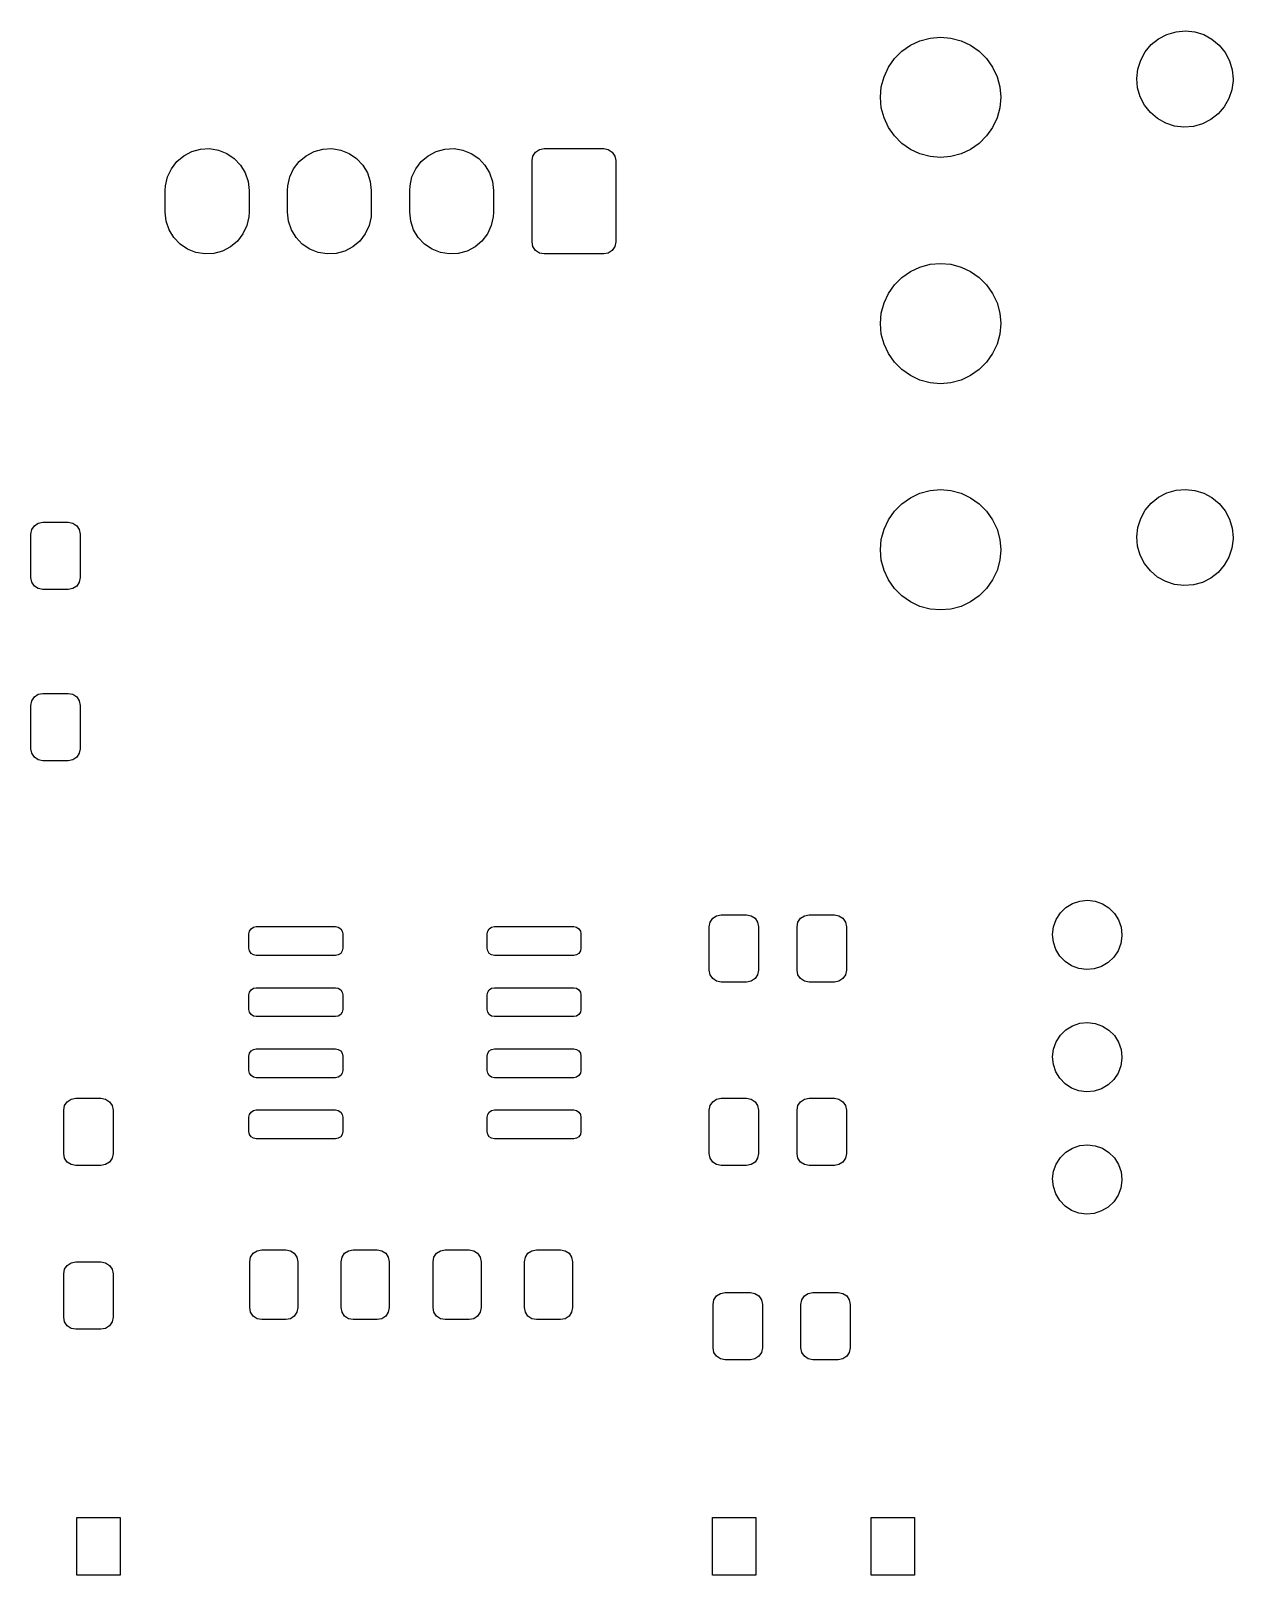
# Model space of a CAD drawing. Extents: x 57 to 241, y -129 to -56.
# Drawn here: x 216.05 to 241.03, y -89.5 to -57.42 of the extents above; entities that cross this region are included whole.
import ezdxf

# ---------------------------------------------------------------- set-up
doc = ezdxf.new("R2010")
doc.units = 0
doc.layers.add('BLACK', color=7, linetype='CONTINUOUS')

msp = doc.modelspace()

# ---------------------------------------------------------------- linework, layer by layer
at = {"layer": 'BLACK', "linetype": 'CONTINUOUS'}
for p, q in [((239.843, -57.4377), (240.037, -57.42)), ((240.037, -57.42), (240.231, -57.4404)), ((234.147, -57.8424), (234.325, -57.7175)), ((234.325, -57.7175), (234.522, -57.6254)), ((234.522, -57.6254), (234.733, -57.569)), ((234.733, -57.569), (234.95, -57.55)), ((234.95, -57.55), (235.167, -57.569)), ((235.167, -57.569), (235.378, -57.6254)), ((235.378, -57.6254), (235.575, -57.7175)), ((235.575, -57.7175), (235.753, -57.8424)), ((239.205, -57.855), (239.33, -57.7055)), ((239.33, -57.7055), (239.482, -57.5832)), ((239.482, -57.5832), (239.655, -57.4928)), ((239.655, -57.4928), (239.843, -57.4377)), ((240.231, -57.4404), (240.418, -57.4981)), ((240.418, -57.4981), (240.589, -57.591)), ((240.589, -57.591), (240.74, -57.7154)), ((240.74, -57.7154), (240.863, -57.8666)), ((233.867, -58.175), (233.992, -57.9965)), ((233.992, -57.9965), (234.147, -57.8424)), ((235.753, -57.8424), (235.908, -57.9965)), ((235.908, -57.9965), (236.033, -58.175)), ((239.052, -58.2121), (239.111, -58.0261)), ((239.111, -58.0261), (239.205, -57.855)), ((240.863, -57.8666), (240.955, -58.0389)), ((240.955, -58.0389), (241.011, -58.2258)), ((233.719, -58.5829), (233.775, -58.3725)), ((233.775, -58.3725), (233.867, -58.175)), ((236.033, -58.175), (236.125, -58.3725)), ((236.125, -58.3725), (236.181, -58.5829)), ((239.03, -58.406), (239.052, -58.2121)), ((241.011, -58.2258), (241.03, -58.42)), ((233.7, -58.8), (233.719, -58.5829)), ((236.181, -58.5829), (236.2, -58.8)), ((239.046, -58.6005), (239.03, -58.406)), ((239.1, -58.7881), (239.046, -58.6005)), ((241.005, -58.6415), (240.944, -58.8267)), ((241.03, -58.4479), (241.005, -58.6415)), ((241.03, -58.42), (241.03, -58.4479)), ((233.719, -59.0171), (233.7, -58.8)), ((233.775, -59.2275), (233.719, -59.0171)), ((236.181, -59.0171), (236.125, -59.2275)), ((236.2, -58.8), (236.181, -59.0171)), ((239.189, -58.9617), (239.1, -58.7881)), ((239.311, -59.1147), (239.189, -58.9617)), ((240.847, -58.9964), (240.72, -59.1442)), ((240.944, -58.8267), (240.847, -58.9964)), ((233.867, -59.425), (233.775, -59.2275)), ((236.125, -59.2275), (236.033, -59.425)), ((239.459, -59.2411), (239.311, -59.1147)), ((239.63, -59.3364), (239.459, -59.2411)), ((239.815, -59.3967), (239.63, -59.3364)), ((240.566, -59.2643), (240.392, -59.3523)), ((240.72, -59.1442), (240.566, -59.2643)), ((233.992, -59.6035), (233.867, -59.425)), ((234.147, -59.7576), (233.992, -59.6035)), ((235.908, -59.6035), (235.753, -59.7576)), ((236.033, -59.425), (235.908, -59.6035)), ((240.009, -59.4198), (239.815, -59.3967)), ((240.204, -59.4048), (240.009, -59.4198)), ((240.392, -59.3523), (240.204, -59.4048)), ((219.224, -60.0137), (219.39, -59.9261)), ((219.39, -59.9261), (219.571, -59.8762)), ((219.571, -59.8762), (219.759, -59.8664)), ((219.759, -59.8664), (219.944, -59.897)), ((219.944, -59.897), (220.118, -59.9668)), ((220.118, -59.9668), (220.274, -60.0725)), ((221.764, -60.0137), (221.93, -59.9261)), ((221.93, -59.9261), (222.111, -59.8762)), ((222.111, -59.8762), (222.299, -59.8664)), ((222.299, -59.8664), (222.484, -59.897)), ((222.484, -59.897), (222.658, -59.9668)), ((222.658, -59.9668), (222.814, -60.0725)), ((224.304, -60.0137), (224.47, -59.9261)), ((224.47, -59.9261), (224.651, -59.8762)), ((224.651, -59.8762), (224.839, -59.8664)), ((224.839, -59.8664), (225.024, -59.897)), ((225.024, -59.897), (225.198, -59.9668)), ((225.198, -59.9668), (225.354, -60.0725)), ((226.479, -60.0193), (226.533, -59.9382)), ((226.533, -59.9382), (226.614, -59.884)), ((226.614, -59.884), (226.71, -59.865)), ((226.71, -59.865), (227.95, -59.865)), ((227.95, -59.865), (228.046, -59.884)), ((228.046, -59.884), (228.127, -59.9382)), ((228.127, -59.9382), (228.181, -60.0193)), ((234.325, -59.8825), (234.147, -59.7576)), ((234.522, -59.9746), (234.325, -59.8825)), ((234.733, -60.031), (234.522, -59.9746)), ((235.378, -59.9746), (235.167, -60.031)), ((235.575, -59.8825), (235.378, -59.9746)), ((235.753, -59.7576), (235.575, -59.8825)), ((218.886, -60.4546), (218.966, -60.2843)), ((218.966, -60.2843), (219.08, -60.135)), ((219.08, -60.135), (219.224, -60.0137)), ((220.274, -60.0725), (220.403, -60.209)), ((220.403, -60.209), (220.5, -60.3701)), ((221.426, -60.4546), (221.506, -60.2843)), ((221.506, -60.2843), (221.62, -60.135)), ((221.62, -60.135), (221.764, -60.0137)), ((222.814, -60.0725), (222.943, -60.209)), ((222.943, -60.209), (223.04, -60.3701)), ((223.966, -60.4546), (224.046, -60.2843)), ((224.046, -60.2843), (224.16, -60.135)), ((224.16, -60.135), (224.304, -60.0137)), ((225.354, -60.0725), (225.483, -60.209)), ((225.483, -60.209), (225.58, -60.3701)), ((226.46, -60.115), (226.479, -60.0193)), ((226.46, -61.805), (226.46, -60.115)), ((228.181, -60.0193), (228.2, -60.115)), ((228.2, -60.115), (228.2, -61.805)), ((234.95, -60.05), (234.733, -60.031)), ((235.167, -60.031), (234.95, -60.05)), ((218.845, -60.638), (218.886, -60.4546)), ((220.5, -60.3701), (220.56, -60.5482)), ((220.56, -60.5482), (220.58, -60.735)), ((221.385, -60.638), (221.426, -60.4546)), ((223.04, -60.3701), (223.1, -60.5482)), ((223.1, -60.5482), (223.12, -60.735)), ((223.925, -60.638), (223.966, -60.4546)), ((225.58, -60.3701), (225.64, -60.5482)), ((225.64, -60.5482), (225.66, -60.735)), ((218.84, -60.735), (218.845, -60.638)), ((218.84, -61.185), (218.84, -60.735)), ((220.58, -60.735), (220.58, -61.185)), ((221.38, -60.735), (221.385, -60.638)), ((221.38, -61.185), (221.38, -60.735)), ((223.12, -60.735), (223.12, -61.185)), ((223.92, -60.735), (223.925, -60.638)), ((223.92, -61.185), (223.92, -60.735)), ((225.66, -60.735), (225.66, -61.185)), ((218.86, -61.3718), (218.84, -61.185)), ((220.58, -61.185), (220.575, -61.282)), ((221.4, -61.3718), (221.38, -61.185)), ((223.12, -61.185), (223.115, -61.282)), ((223.94, -61.3718), (223.92, -61.185)), ((225.66, -61.185), (225.655, -61.282)), ((218.92, -61.5499), (218.86, -61.3718)), ((219.017, -61.711), (218.92, -61.5499)), ((220.534, -61.4654), (220.454, -61.6357)), ((220.575, -61.282), (220.534, -61.4654)), ((221.46, -61.5499), (221.4, -61.3718)), ((221.557, -61.711), (221.46, -61.5499)), ((223.074, -61.4654), (222.994, -61.6357)), ((223.115, -61.282), (223.074, -61.4654)), ((224, -61.5499), (223.94, -61.3718)), ((224.097, -61.711), (224, -61.5499)), ((225.614, -61.4654), (225.534, -61.6357)), ((225.655, -61.282), (225.614, -61.4654)), ((219.146, -61.8475), (219.017, -61.711)), ((219.302, -61.9532), (219.146, -61.8475)), ((220.196, -61.9063), (220.03, -61.9939)), ((220.34, -61.785), (220.196, -61.9063)), ((220.454, -61.6357), (220.34, -61.785)), ((221.686, -61.8475), (221.557, -61.711)), ((221.842, -61.9532), (221.686, -61.8475)), ((222.736, -61.9063), (222.57, -61.9939)), ((222.88, -61.785), (222.736, -61.9063)), ((222.994, -61.6357), (222.88, -61.785)), ((224.226, -61.8475), (224.097, -61.711)), ((224.382, -61.9532), (224.226, -61.8475)), ((225.276, -61.9063), (225.11, -61.9939)), ((225.42, -61.785), (225.276, -61.9063)), ((225.534, -61.6357), (225.42, -61.785)), ((226.479, -61.9007), (226.46, -61.805)), ((226.533, -61.9818), (226.479, -61.9007)), ((228.181, -61.9007), (228.127, -61.9818)), ((228.2, -61.805), (228.181, -61.9007)), ((219.476, -62.023), (219.302, -61.9532)), ((219.661, -62.0536), (219.476, -62.023)), ((219.849, -62.0438), (219.661, -62.0536)), ((220.03, -61.9939), (219.849, -62.0438)), ((222.016, -62.023), (221.842, -61.9532)), ((222.201, -62.0536), (222.016, -62.023)), ((222.389, -62.0438), (222.201, -62.0536)), ((222.57, -61.9939), (222.389, -62.0438)), ((224.556, -62.023), (224.382, -61.9532)), ((224.741, -62.0536), (224.556, -62.023)), ((224.929, -62.0438), (224.741, -62.0536)), ((225.11, -61.9939), (224.929, -62.0438)), ((226.614, -62.036), (226.533, -61.9818)), ((226.71, -62.055), (226.614, -62.036)), ((227.95, -62.055), (226.71, -62.055)), ((228.046, -62.036), (227.95, -62.055)), ((228.127, -61.9818), (228.046, -62.036)), ((233.992, -62.6965), (234.147, -62.5424)), ((234.147, -62.5424), (234.325, -62.4175)), ((234.325, -62.4175), (234.522, -62.3254)), ((234.522, -62.3254), (234.733, -62.269)), ((234.733, -62.269), (234.95, -62.25)), ((234.95, -62.25), (235.167, -62.269)), ((235.167, -62.269), (235.378, -62.3254)), ((235.378, -62.3254), (235.575, -62.4175)), ((235.575, -62.4175), (235.753, -62.5424)), ((235.753, -62.5424), (235.908, -62.6965)), ((233.775, -63.0725), (233.867, -62.875)), ((233.867, -62.875), (233.992, -62.6965)), ((235.908, -62.6965), (236.033, -62.875)), ((236.033, -62.875), (236.125, -63.0725)), ((233.719, -63.2829), (233.775, -63.0725)), ((236.125, -63.0725), (236.181, -63.2829)), ((233.7, -63.5), (233.719, -63.2829)), ((233.719, -63.7171), (233.7, -63.5)), ((236.181, -63.2829), (236.2, -63.5)), ((236.2, -63.5), (236.181, -63.7171)), ((233.775, -63.9275), (233.719, -63.7171)), ((236.181, -63.7171), (236.125, -63.9275)), ((233.867, -64.125), (233.775, -63.9275)), ((233.992, -64.3035), (233.867, -64.125)), ((236.033, -64.125), (235.908, -64.3035)), ((236.125, -63.9275), (236.033, -64.125)), ((234.147, -64.4576), (233.992, -64.3035)), ((234.325, -64.5825), (234.147, -64.4576)), ((235.753, -64.4576), (235.575, -64.5825)), ((235.908, -64.3035), (235.753, -64.4576)), ((234.522, -64.6746), (234.325, -64.5825)), ((234.733, -64.731), (234.522, -64.6746)), ((234.95, -64.75), (234.733, -64.731)), ((235.167, -64.731), (234.95, -64.75)), ((235.378, -64.6746), (235.167, -64.731)), ((235.575, -64.5825), (235.378, -64.6746)), ((234.325, -67.1175), (234.522, -67.0254)), ((234.522, -67.0254), (234.733, -66.969)), ((234.733, -66.969), (234.95, -66.95)), ((234.95, -66.95), (235.167, -66.969)), ((235.167, -66.969), (235.378, -67.0254)), ((235.378, -67.0254), (235.575, -67.1175)), ((239.482, -67.1082), (239.655, -67.0178)), ((239.655, -67.0178), (239.843, -66.9627)), ((239.843, -66.9627), (240.037, -66.945)), ((240.037, -66.945), (240.231, -66.9654)), ((240.231, -66.9654), (240.418, -67.0231)), ((240.418, -67.0231), (240.589, -67.116)), ((233.992, -67.3965), (234.147, -67.2424)), ((234.147, -67.2424), (234.325, -67.1175)), ((235.575, -67.1175), (235.753, -67.2424)), ((235.753, -67.2424), (235.908, -67.3965)), ((239.205, -67.38), (239.33, -67.2305)), ((239.33, -67.2305), (239.482, -67.1082)), ((240.589, -67.116), (240.74, -67.2404)), ((240.74, -67.2404), (240.863, -67.3916)), ((216.119, -67.6992), (216.2, -67.645)), ((216.2, -67.645), (216.296, -67.626)), ((216.296, -67.626), (216.821, -67.626)), ((216.821, -67.626), (216.917, -67.645)), ((216.917, -67.645), (216.998, -67.6992)), ((233.775, -67.7725), (233.867, -67.575)), ((233.867, -67.575), (233.992, -67.3965)), ((235.908, -67.3965), (236.033, -67.575)), ((236.033, -67.575), (236.125, -67.7725)), ((239.052, -67.7371), (239.111, -67.5511)), ((239.111, -67.5511), (239.205, -67.38)), ((240.863, -67.3916), (240.955, -67.5639)), ((240.955, -67.5639), (241.011, -67.7508)), ((216.046, -67.876), (216.065, -67.7803)), ((216.046, -68.776), (216.046, -67.876)), ((216.065, -67.7803), (216.119, -67.6992)), ((216.998, -67.6992), (217.052, -67.7803)), ((217.052, -67.7803), (217.071, -67.876)), ((217.071, -67.876), (217.071, -68.776)), ((233.7, -68.2), (233.719, -67.9829)), ((233.719, -67.9829), (233.775, -67.7725)), ((236.125, -67.7725), (236.181, -67.9829)), ((236.181, -67.9829), (236.2, -68.2)), ((239.03, -67.931), (239.052, -67.7371)), ((239.046, -68.1255), (239.03, -67.931)), ((241.03, -67.9729), (241.005, -68.1665)), ((241.011, -67.7508), (241.03, -67.945)), ((241.03, -67.945), (241.03, -67.9729)), ((233.719, -68.4171), (233.7, -68.2)), ((236.2, -68.2), (236.181, -68.4171)), ((239.1, -68.3131), (239.046, -68.1255)), ((239.189, -68.4867), (239.1, -68.3131)), ((241.005, -68.1665), (240.944, -68.3517)), ((233.775, -68.6275), (233.719, -68.4171)), ((233.867, -68.825), (233.775, -68.6275)), ((236.125, -68.6275), (236.033, -68.825)), ((236.181, -68.4171), (236.125, -68.6275)), ((239.311, -68.6397), (239.189, -68.4867)), ((239.459, -68.7661), (239.311, -68.6397)), ((240.847, -68.5214), (240.72, -68.6692)), ((240.944, -68.3517), (240.847, -68.5214)), ((216.065, -68.8717), (216.046, -68.776)), ((216.119, -68.9528), (216.065, -68.8717)), ((216.2, -69.007), (216.119, -68.9528)), ((216.998, -68.9528), (216.917, -69.007)), ((217.052, -68.8717), (216.998, -68.9528)), ((217.071, -68.776), (217.052, -68.8717)), ((233.992, -69.0035), (233.867, -68.825)), ((236.033, -68.825), (235.908, -69.0035)), ((239.63, -68.8614), (239.459, -68.7661)), ((239.815, -68.9217), (239.63, -68.8614)), ((240.009, -68.9448), (239.815, -68.9217)), ((240.204, -68.9298), (240.009, -68.9448)), ((240.392, -68.8773), (240.204, -68.9298)), ((240.566, -68.7893), (240.392, -68.8773)), ((240.72, -68.6692), (240.566, -68.7893)), ((216.296, -69.026), (216.2, -69.007)), ((216.821, -69.026), (216.296, -69.026)), ((216.917, -69.007), (216.821, -69.026)), ((234.147, -69.1576), (233.992, -69.0035)), ((234.325, -69.2825), (234.147, -69.1576)), ((234.522, -69.3746), (234.325, -69.2825)), ((235.575, -69.2825), (235.378, -69.3746)), ((235.753, -69.1576), (235.575, -69.2825)), ((235.908, -69.0035), (235.753, -69.1576)), ((234.733, -69.431), (234.522, -69.3746)), ((234.95, -69.45), (234.733, -69.431)), ((235.167, -69.431), (234.95, -69.45)), ((235.378, -69.3746), (235.167, -69.431)), ((216.119, -71.2552), (216.2, -71.201)), ((216.2, -71.201), (216.296, -71.182)), ((216.296, -71.182), (216.821, -71.182)), ((216.821, -71.182), (216.917, -71.201)), ((216.917, -71.201), (216.998, -71.2552)), ((216.046, -71.432), (216.065, -71.3363)), ((216.046, -72.332), (216.046, -71.432)), ((216.065, -71.3363), (216.119, -71.2552)), ((216.998, -71.2552), (217.052, -71.3363)), ((217.052, -71.3363), (217.071, -71.432)), ((217.071, -71.432), (217.071, -72.332)), ((216.065, -72.4277), (216.046, -72.332)), ((216.119, -72.5088), (216.065, -72.4277)), ((217.052, -72.4277), (216.998, -72.5088)), ((217.071, -72.332), (217.052, -72.4277)), ((216.2, -72.563), (216.119, -72.5088)), ((216.296, -72.582), (216.2, -72.563)), ((216.821, -72.582), (216.296, -72.582)), ((216.917, -72.563), (216.821, -72.582)), ((216.998, -72.5088), (216.917, -72.563)), ((237.44, -75.7449), (237.555, -75.6326)), ((237.555, -75.6326), (237.691, -75.5485)), ((237.691, -75.5485), (237.843, -75.4968)), ((237.843, -75.4968), (238.003, -75.48)), ((238.003, -75.48), (238.162, -75.499)), ((238.162, -75.499), (238.314, -75.5529)), ((238.314, -75.5529), (238.449, -75.6389)), ((238.449, -75.6389), (238.562, -75.7528)), ((220.671, -76.0384), (220.728, -76.027)), ((220.728, -76.027), (222.378, -76.027)), ((222.378, -76.027), (222.435, -76.0384)), ((225.621, -76.0384), (225.678, -76.027)), ((225.678, -76.027), (227.328, -76.027)), ((227.328, -76.027), (227.385, -76.0384)), ((230.143, -76.032), (230.162, -75.9363)), ((230.162, -75.9363), (230.216, -75.8552)), ((230.216, -75.8552), (230.297, -75.801)), ((230.297, -75.801), (230.393, -75.782)), ((230.393, -75.782), (230.918, -75.782)), ((230.918, -75.782), (231.014, -75.801)), ((231.014, -75.801), (231.095, -75.8552)), ((231.095, -75.8552), (231.149, -75.9363)), ((231.149, -75.9363), (231.168, -76.032)), ((231.968, -76.032), (231.987, -75.9363)), ((231.987, -75.9363), (232.041, -75.8552)), ((232.041, -75.8552), (232.122, -75.801)), ((232.122, -75.801), (232.218, -75.782)), ((232.218, -75.782), (232.743, -75.782)), ((232.743, -75.782), (232.839, -75.801)), ((232.839, -75.801), (232.92, -75.8552)), ((232.92, -75.8552), (232.974, -75.9363)), ((232.974, -75.9363), (232.993, -76.032)), ((237.298, -76.0307), (237.353, -75.8799)), ((237.353, -75.8799), (237.44, -75.7449)), ((238.562, -75.7528), (238.647, -75.8889)), ((238.647, -75.8889), (238.7, -76.0405)), ((220.578, -76.177), (220.589, -76.1196)), ((220.578, -76.477), (220.578, -76.177)), ((220.589, -76.1196), (220.622, -76.0709)), ((220.622, -76.0709), (220.671, -76.0384)), ((222.435, -76.0384), (222.484, -76.0709)), ((222.484, -76.0709), (222.517, -76.1196)), ((222.517, -76.1196), (222.528, -76.177)), ((222.528, -76.177), (222.528, -76.477)), ((225.528, -76.177), (225.539, -76.1196)), ((225.528, -76.477), (225.528, -76.177)), ((225.539, -76.1196), (225.572, -76.0709)), ((225.572, -76.0709), (225.621, -76.0384)), ((227.385, -76.0384), (227.434, -76.0709)), ((227.434, -76.0709), (227.467, -76.1196)), ((227.467, -76.1196), (227.478, -76.177)), ((227.478, -76.177), (227.478, -76.477)), ((230.143, -76.932), (230.143, -76.032)), ((231.168, -76.032), (231.168, -76.932)), ((231.968, -76.932), (231.968, -76.032)), ((232.993, -76.032), (232.993, -76.932)), ((237.278, -76.1899), (237.298, -76.0307)), ((237.294, -76.3497), (237.278, -76.1899)), ((237.344, -76.502), (237.294, -76.3497)), ((238.718, -76.2201), (238.695, -76.3791)), ((238.7, -76.0405), (238.718, -76.2)), ((238.718, -76.2), (238.718, -76.2201)), ((220.589, -76.5344), (220.578, -76.477)), ((220.622, -76.5831), (220.589, -76.5344)), ((220.671, -76.6156), (220.622, -76.5831)), ((220.728, -76.627), (220.671, -76.6156)), ((222.378, -76.627), (220.728, -76.627)), ((222.435, -76.6156), (222.378, -76.627)), ((222.484, -76.5831), (222.435, -76.6156)), ((222.517, -76.5344), (222.484, -76.5831)), ((222.528, -76.477), (222.517, -76.5344)), ((225.539, -76.5344), (225.528, -76.477)), ((225.572, -76.5831), (225.539, -76.5344)), ((225.621, -76.6156), (225.572, -76.5831)), ((225.678, -76.627), (225.621, -76.6156)), ((227.328, -76.627), (225.678, -76.627)), ((227.385, -76.6156), (227.328, -76.627)), ((227.434, -76.5831), (227.385, -76.6156)), ((227.467, -76.5344), (227.434, -76.5831)), ((227.478, -76.477), (227.467, -76.5344)), ((237.428, -76.6393), (237.344, -76.502)), ((237.539, -76.7548), (237.428, -76.6393)), ((238.55, -76.6628), (238.433, -76.7735)), ((238.638, -76.5291), (238.55, -76.6628)), ((238.695, -76.3791), (238.638, -76.5291)), ((230.162, -77.0277), (230.143, -76.932)), ((231.168, -76.932), (231.149, -77.0277)), ((231.987, -77.0277), (231.968, -76.932)), ((232.993, -76.932), (232.974, -77.0277)), ((237.673, -76.8427), (237.539, -76.7548)), ((237.824, -76.8986), (237.673, -76.8427)), ((237.983, -76.9198), (237.824, -76.8986)), ((238.143, -76.9053), (237.983, -76.9198)), ((238.295, -76.8557), (238.143, -76.9053)), ((238.433, -76.7735), (238.295, -76.8557)), ((220.622, -77.3409), (220.671, -77.3084)), ((220.671, -77.3084), (220.728, -77.297)), ((220.728, -77.297), (222.378, -77.297)), ((222.378, -77.297), (222.435, -77.3084)), ((222.435, -77.3084), (222.484, -77.3409)), ((225.572, -77.3409), (225.621, -77.3084)), ((225.621, -77.3084), (225.678, -77.297)), ((225.678, -77.297), (227.328, -77.297)), ((227.328, -77.297), (227.385, -77.3084)), ((227.385, -77.3084), (227.434, -77.3409)), ((230.216, -77.1088), (230.162, -77.0277)), ((230.297, -77.163), (230.216, -77.1088)), ((230.393, -77.182), (230.297, -77.163)), ((230.918, -77.182), (230.393, -77.182)), ((231.014, -77.163), (230.918, -77.182)), ((231.095, -77.1088), (231.014, -77.163)), ((231.149, -77.0277), (231.095, -77.1088)), ((232.041, -77.1088), (231.987, -77.0277)), ((232.122, -77.163), (232.041, -77.1088)), ((232.218, -77.182), (232.122, -77.163)), ((232.743, -77.182), (232.218, -77.182)), ((232.839, -77.163), (232.743, -77.182)), ((232.92, -77.1088), (232.839, -77.163)), ((232.974, -77.0277), (232.92, -77.1088)), ((220.578, -77.447), (220.589, -77.3896)), ((220.578, -77.747), (220.578, -77.447)), ((220.589, -77.3896), (220.622, -77.3409)), ((222.484, -77.3409), (222.517, -77.3896)), ((222.517, -77.3896), (222.528, -77.447)), ((222.528, -77.447), (222.528, -77.747)), ((225.528, -77.447), (225.539, -77.3896)), ((225.528, -77.747), (225.528, -77.447)), ((225.539, -77.3896), (225.572, -77.3409)), ((227.434, -77.3409), (227.467, -77.3896)), ((227.467, -77.3896), (227.478, -77.447)), ((227.478, -77.447), (227.478, -77.747)), ((220.589, -77.8044), (220.578, -77.747)), ((220.622, -77.8531), (220.589, -77.8044)), ((220.671, -77.8856), (220.622, -77.8531)), ((220.728, -77.897), (220.671, -77.8856)), ((222.378, -77.897), (220.728, -77.897)), ((222.435, -77.8856), (222.378, -77.897)), ((222.484, -77.8531), (222.435, -77.8856)), ((222.517, -77.8044), (222.484, -77.8531)), ((222.528, -77.747), (222.517, -77.8044)), ((225.539, -77.8044), (225.528, -77.747)), ((225.572, -77.8531), (225.539, -77.8044)), ((225.621, -77.8856), (225.572, -77.8531)), ((225.678, -77.897), (225.621, -77.8856)), ((227.328, -77.897), (225.678, -77.897)), ((227.385, -77.8856), (227.328, -77.897)), ((227.434, -77.8531), (227.385, -77.8856)), ((227.467, -77.8044), (227.434, -77.8531)), ((227.478, -77.747), (227.467, -77.8044)), ((237.44, -78.2849), (237.555, -78.1726)), ((237.555, -78.1726), (237.691, -78.0885)), ((237.691, -78.0885), (237.843, -78.0368)), ((237.843, -78.0368), (238.003, -78.02)), ((238.003, -78.02), (238.162, -78.039)), ((238.162, -78.039), (238.314, -78.0929)), ((238.314, -78.0929), (238.449, -78.1789)), ((238.449, -78.1789), (238.562, -78.2928)), ((220.622, -78.6109), (220.671, -78.5784)), ((220.671, -78.5784), (220.728, -78.567)), ((220.728, -78.567), (222.378, -78.567)), ((222.378, -78.567), (222.435, -78.5784)), ((222.435, -78.5784), (222.484, -78.6109)), ((225.572, -78.6109), (225.621, -78.5784)), ((225.621, -78.5784), (225.678, -78.567)), ((225.678, -78.567), (227.328, -78.567)), ((227.328, -78.567), (227.385, -78.5784)), ((227.385, -78.5784), (227.434, -78.6109)), ((237.278, -78.7299), (237.298, -78.5707)), ((237.298, -78.5707), (237.353, -78.4199)), ((237.353, -78.4199), (237.44, -78.2849)), ((238.562, -78.2928), (238.647, -78.4289)), ((238.647, -78.4289), (238.7, -78.5805)), ((238.7, -78.5805), (238.718, -78.74)), ((220.578, -78.717), (220.589, -78.6596)), ((220.578, -79.017), (220.578, -78.717)), ((220.589, -78.6596), (220.622, -78.6109)), ((222.484, -78.6109), (222.517, -78.6596)), ((222.517, -78.6596), (222.528, -78.717)), ((222.528, -78.717), (222.528, -79.017)), ((225.528, -78.717), (225.539, -78.6596)), ((225.528, -79.017), (225.528, -78.717)), ((225.539, -78.6596), (225.572, -78.6109)), ((227.434, -78.6109), (227.467, -78.6596)), ((227.467, -78.6596), (227.478, -78.717)), ((227.478, -78.717), (227.478, -79.017)), ((237.294, -78.8897), (237.278, -78.7299)), ((237.344, -79.042), (237.294, -78.8897)), ((238.718, -78.7601), (238.695, -78.9191)), ((238.718, -78.74), (238.718, -78.7601)), ((220.589, -79.0744), (220.578, -79.017)), ((220.622, -79.1231), (220.589, -79.0744)), ((220.671, -79.1556), (220.622, -79.1231)), ((220.728, -79.167), (220.671, -79.1556)), ((222.378, -79.167), (220.728, -79.167)), ((222.435, -79.1556), (222.378, -79.167)), ((222.484, -79.1231), (222.435, -79.1556)), ((222.517, -79.0744), (222.484, -79.1231)), ((222.528, -79.017), (222.517, -79.0744)), ((225.539, -79.0744), (225.528, -79.017)), ((225.572, -79.1231), (225.539, -79.0744)), ((225.621, -79.1556), (225.572, -79.1231)), ((225.678, -79.167), (225.621, -79.1556)), ((227.328, -79.167), (225.678, -79.167)), ((227.385, -79.1556), (227.328, -79.167)), ((227.434, -79.1231), (227.385, -79.1556)), ((227.467, -79.0744), (227.434, -79.1231)), ((227.478, -79.017), (227.467, -79.0744)), ((237.428, -79.1793), (237.344, -79.042)), ((237.539, -79.2948), (237.428, -79.1793)), ((238.55, -79.2028), (238.433, -79.3135)), ((238.638, -79.0691), (238.55, -79.2028)), ((238.695, -78.9191), (238.638, -79.0691)), ((237.673, -79.3827), (237.539, -79.2948)), ((237.824, -79.4386), (237.673, -79.3827)), ((237.983, -79.4598), (237.824, -79.4386)), ((238.143, -79.4453), (237.983, -79.4598)), ((238.295, -79.3957), (238.143, -79.4453)), ((238.433, -79.3135), (238.295, -79.3957)), ((216.728, -79.842), (216.747, -79.7463)), ((216.728, -80.742), (216.728, -79.842)), ((216.747, -79.7463), (216.801, -79.6652)), ((216.801, -79.6652), (216.882, -79.611)), ((216.882, -79.611), (216.978, -79.592)), ((216.978, -79.592), (217.503, -79.592)), ((217.503, -79.592), (217.599, -79.611)), ((217.599, -79.611), (217.68, -79.6652)), ((217.68, -79.6652), (217.734, -79.7463)), ((217.734, -79.7463), (217.753, -79.842)), ((217.753, -79.842), (217.753, -80.742)), ((220.622, -79.8809), (220.671, -79.8484)), ((220.671, -79.8484), (220.728, -79.837)), ((220.728, -79.837), (222.378, -79.837)), ((222.378, -79.837), (222.435, -79.8484)), ((222.435, -79.8484), (222.484, -79.8809)), ((225.572, -79.8809), (225.621, -79.8484)), ((225.621, -79.8484), (225.678, -79.837)), ((225.678, -79.837), (227.328, -79.837)), ((227.328, -79.837), (227.385, -79.8484)), ((227.385, -79.8484), (227.434, -79.8809)), ((230.143, -79.842), (230.162, -79.7463)), ((230.143, -80.742), (230.143, -79.842)), ((230.162, -79.7463), (230.216, -79.6652)), ((230.216, -79.6652), (230.297, -79.611)), ((230.297, -79.611), (230.393, -79.592)), ((230.393, -79.592), (230.918, -79.592)), ((230.918, -79.592), (231.014, -79.611)), ((231.014, -79.611), (231.095, -79.6652)), ((231.095, -79.6652), (231.149, -79.7463)), ((231.149, -79.7463), (231.168, -79.842)), ((231.168, -79.842), (231.168, -80.742)), ((231.968, -79.842), (231.987, -79.7463)), ((231.968, -80.742), (231.968, -79.842)), ((231.987, -79.7463), (232.041, -79.6652)), ((232.041, -79.6652), (232.122, -79.611)), ((232.122, -79.611), (232.218, -79.592)), ((232.218, -79.592), (232.743, -79.592)), ((232.743, -79.592), (232.839, -79.611)), ((232.839, -79.611), (232.92, -79.6652)), ((232.92, -79.6652), (232.974, -79.7463)), ((232.974, -79.7463), (232.993, -79.842)), ((232.993, -79.842), (232.993, -80.742)), ((220.578, -79.987), (220.589, -79.9296)), ((220.578, -80.287), (220.578, -79.987)), ((220.589, -79.9296), (220.622, -79.8809)), ((222.484, -79.8809), (222.517, -79.9296)), ((222.517, -79.9296), (222.528, -79.987)), ((222.528, -79.987), (222.528, -80.287)), ((225.528, -79.987), (225.539, -79.9296)), ((225.528, -80.287), (225.528, -79.987)), ((225.539, -79.9296), (225.572, -79.8809)), ((227.434, -79.8809), (227.467, -79.9296)), ((227.467, -79.9296), (227.478, -79.987)), ((227.478, -79.987), (227.478, -80.287)), ((220.589, -80.3444), (220.578, -80.287)), ((220.622, -80.3931), (220.589, -80.3444)), ((220.671, -80.4256), (220.622, -80.3931)), ((220.728, -80.437), (220.671, -80.4256)), ((222.378, -80.437), (220.728, -80.437)), ((222.435, -80.4256), (222.378, -80.437)), ((222.484, -80.3931), (222.435, -80.4256)), ((222.517, -80.3444), (222.484, -80.3931)), ((222.528, -80.287), (222.517, -80.3444)), ((225.539, -80.3444), (225.528, -80.287)), ((225.572, -80.3931), (225.539, -80.3444)), ((225.621, -80.4256), (225.572, -80.3931)), ((225.678, -80.437), (225.621, -80.4256)), ((227.328, -80.437), (225.678, -80.437)), ((227.385, -80.4256), (227.328, -80.437)), ((227.434, -80.3931), (227.385, -80.4256)), ((227.467, -80.3444), (227.434, -80.3931)), ((227.478, -80.287), (227.467, -80.3444)), ((216.747, -80.8377), (216.728, -80.742)), ((216.801, -80.9188), (216.747, -80.8377)), ((217.734, -80.8377), (217.68, -80.9188)), ((217.753, -80.742), (217.734, -80.8377)), ((230.162, -80.8377), (230.143, -80.742)), ((230.216, -80.9188), (230.162, -80.8377)), ((231.149, -80.8377), (231.095, -80.9188)), ((231.168, -80.742), (231.149, -80.8377)), ((231.987, -80.8377), (231.968, -80.742)), ((232.041, -80.9188), (231.987, -80.8377)), ((232.974, -80.8377), (232.92, -80.9188)), ((232.993, -80.742), (232.974, -80.8377)), ((237.353, -80.9599), (237.44, -80.8249)), ((237.44, -80.8249), (237.555, -80.7126)), ((237.555, -80.7126), (237.691, -80.6285)), ((237.691, -80.6285), (237.843, -80.5768)), ((237.843, -80.5768), (238.003, -80.56)), ((238.003, -80.56), (238.162, -80.579)), ((238.162, -80.579), (238.314, -80.6329)), ((238.314, -80.6329), (238.449, -80.7189)), ((238.449, -80.7189), (238.562, -80.8328)), ((238.562, -80.8328), (238.647, -80.9689)), ((216.882, -80.973), (216.801, -80.9188)), ((216.978, -80.992), (216.882, -80.973)), ((217.503, -80.992), (216.978, -80.992)), ((217.599, -80.973), (217.503, -80.992)), ((217.68, -80.9188), (217.599, -80.973)), ((230.297, -80.973), (230.216, -80.9188)), ((230.393, -80.992), (230.297, -80.973)), ((230.918, -80.992), (230.393, -80.992)), ((231.014, -80.973), (230.918, -80.992)), ((231.095, -80.9188), (231.014, -80.973)), ((232.122, -80.973), (232.041, -80.9188)), ((232.218, -80.992), (232.122, -80.973)), ((232.743, -80.992), (232.218, -80.992)), ((232.839, -80.973), (232.743, -80.992)), ((232.92, -80.9188), (232.839, -80.973)), ((237.278, -81.2699), (237.298, -81.1107)), ((237.298, -81.1107), (237.353, -80.9599)), ((238.647, -80.9689), (238.7, -81.1205)), ((238.7, -81.1205), (238.718, -81.28)), ((237.294, -81.4297), (237.278, -81.2699)), ((237.344, -81.582), (237.294, -81.4297)), ((238.695, -81.4591), (238.638, -81.6091)), ((238.718, -81.3001), (238.695, -81.4591)), ((238.718, -81.28), (238.718, -81.3001)), ((237.428, -81.7193), (237.344, -81.582)), ((237.539, -81.8348), (237.428, -81.7193)), ((238.55, -81.7428), (238.433, -81.8535)), ((238.638, -81.6091), (238.55, -81.7428)), ((237.673, -81.9227), (237.539, -81.8348)), ((237.824, -81.9786), (237.673, -81.9227)), ((237.983, -81.9998), (237.824, -81.9786)), ((238.143, -81.9853), (237.983, -81.9998)), ((238.295, -81.9357), (238.143, -81.9853)), ((238.433, -81.8535), (238.295, -81.9357)), ((220.666, -82.8152), (220.747, -82.761)), ((220.747, -82.761), (220.843, -82.742)), ((220.843, -82.742), (221.343, -82.742)), ((221.343, -82.742), (221.439, -82.761)), ((221.439, -82.761), (221.52, -82.8152)), ((222.566, -82.8152), (222.647, -82.761)), ((222.647, -82.761), (222.743, -82.742)), ((222.743, -82.742), (223.243, -82.742)), ((223.243, -82.742), (223.339, -82.761)), ((223.339, -82.761), (223.42, -82.8152)), ((224.476, -82.8152), (224.557, -82.761)), ((224.557, -82.761), (224.653, -82.742)), ((224.653, -82.742), (225.153, -82.742)), ((225.153, -82.742), (225.249, -82.761)), ((225.249, -82.761), (225.33, -82.8152)), ((226.376, -82.8152), (226.457, -82.761)), ((226.457, -82.761), (226.553, -82.742)), ((226.553, -82.742), (227.053, -82.742)), ((227.053, -82.742), (227.149, -82.761)), ((227.149, -82.761), (227.23, -82.8152)), ((216.747, -83.1473), (216.801, -83.0662)), ((216.801, -83.0662), (216.882, -83.012)), ((216.882, -83.012), (216.978, -82.993)), ((216.978, -82.993), (217.503, -82.993)), ((217.503, -82.993), (217.599, -83.012)), ((217.599, -83.012), (217.68, -83.0662)), ((217.68, -83.0662), (217.734, -83.1473)), ((220.593, -82.992), (220.612, -82.8963)), ((220.593, -83.942), (220.593, -82.992)), ((220.612, -82.8963), (220.666, -82.8152)), ((221.52, -82.8152), (221.574, -82.8963)), ((221.574, -82.8963), (221.593, -82.992)), ((221.593, -82.992), (221.593, -83.942)), ((222.493, -82.992), (222.512, -82.8963)), ((222.493, -83.942), (222.493, -82.992)), ((222.512, -82.8963), (222.566, -82.8152)), ((223.42, -82.8152), (223.474, -82.8963)), ((223.474, -82.8963), (223.493, -82.992)), ((223.493, -82.992), (223.493, -83.942)), ((224.403, -82.992), (224.422, -82.8963)), ((224.403, -83.942), (224.403, -82.992)), ((224.422, -82.8963), (224.476, -82.8152)), ((225.33, -82.8152), (225.384, -82.8963)), ((225.384, -82.8963), (225.403, -82.992)), ((225.403, -82.992), (225.403, -83.942)), ((226.303, -82.992), (226.322, -82.8963)), ((226.303, -83.942), (226.303, -82.992)), ((226.322, -82.8963), (226.376, -82.8152)), ((227.23, -82.8152), (227.284, -82.8963)), ((227.284, -82.8963), (227.303, -82.992)), ((227.303, -82.992), (227.303, -83.942)), ((216.728, -83.243), (216.747, -83.1473)), ((216.728, -84.143), (216.728, -83.243)), ((217.734, -83.1473), (217.753, -83.243)), ((217.753, -83.243), (217.753, -84.143)), ((230.242, -83.7823), (230.296, -83.7012)), ((230.296, -83.7012), (230.377, -83.647)), ((230.377, -83.647), (230.473, -83.628)), ((230.473, -83.628), (230.998, -83.628)), ((230.998, -83.628), (231.094, -83.647)), ((231.094, -83.647), (231.175, -83.7012)), ((231.175, -83.7012), (231.229, -83.7823)), ((232.067, -83.7823), (232.121, -83.7012)), ((232.121, -83.7012), (232.202, -83.647)), ((232.202, -83.647), (232.298, -83.628)), ((232.298, -83.628), (232.823, -83.628)), ((232.823, -83.628), (232.919, -83.647)), ((232.919, -83.647), (233, -83.7012)), ((233, -83.7012), (233.054, -83.7823)), ((220.612, -84.0377), (220.593, -83.942)), ((220.666, -84.1188), (220.612, -84.0377)), ((221.574, -84.0377), (221.52, -84.1188)), ((221.593, -83.942), (221.574, -84.0377)), ((222.512, -84.0377), (222.493, -83.942)), ((222.566, -84.1188), (222.512, -84.0377)), ((223.474, -84.0377), (223.42, -84.1188)), ((223.493, -83.942), (223.474, -84.0377)), ((224.422, -84.0377), (224.403, -83.942)), ((224.476, -84.1188), (224.422, -84.0377)), ((225.384, -84.0377), (225.33, -84.1188)), ((225.403, -83.942), (225.384, -84.0377)), ((226.322, -84.0377), (226.303, -83.942)), ((226.376, -84.1188), (226.322, -84.0377)), ((227.284, -84.0377), (227.23, -84.1188)), ((227.303, -83.942), (227.284, -84.0377)), ((230.223, -83.878), (230.242, -83.7823)), ((230.223, -84.778), (230.223, -83.878)), ((231.229, -83.7823), (231.248, -83.878)), ((231.248, -83.878), (231.248, -84.778)), ((232.048, -83.878), (232.067, -83.7823)), ((232.048, -84.778), (232.048, -83.878)), ((233.054, -83.7823), (233.073, -83.878)), ((233.073, -83.878), (233.073, -84.778)), ((216.747, -84.2387), (216.728, -84.143)), ((216.801, -84.3198), (216.747, -84.2387)), ((216.882, -84.374), (216.801, -84.3198)), ((217.68, -84.3198), (217.599, -84.374)), ((217.734, -84.2387), (217.68, -84.3198)), ((217.753, -84.143), (217.734, -84.2387)), ((220.747, -84.173), (220.666, -84.1188)), ((220.843, -84.192), (220.747, -84.173)), ((221.343, -84.192), (220.843, -84.192)), ((221.439, -84.173), (221.343, -84.192)), ((221.52, -84.1188), (221.439, -84.173)), ((222.647, -84.173), (222.566, -84.1188)), ((222.743, -84.192), (222.647, -84.173)), ((223.243, -84.192), (222.743, -84.192)), ((223.339, -84.173), (223.243, -84.192)), ((223.42, -84.1188), (223.339, -84.173)), ((224.557, -84.173), (224.476, -84.1188)), ((224.653, -84.192), (224.557, -84.173)), ((225.153, -84.192), (224.653, -84.192)), ((225.249, -84.173), (225.153, -84.192)), ((225.33, -84.1188), (225.249, -84.173)), ((226.457, -84.173), (226.376, -84.1188)), ((226.553, -84.192), (226.457, -84.173)), ((227.053, -84.192), (226.553, -84.192)), ((227.149, -84.173), (227.053, -84.192)), ((227.23, -84.1188), (227.149, -84.173)), ((216.978, -84.393), (216.882, -84.374)), ((217.503, -84.393), (216.978, -84.393)), ((217.599, -84.374), (217.503, -84.393)), ((230.242, -84.8737), (230.223, -84.778)), ((230.296, -84.9548), (230.242, -84.8737)), ((230.377, -85.009), (230.296, -84.9548)), ((230.473, -85.028), (230.377, -85.009)), ((231.094, -85.009), (230.998, -85.028)), ((231.175, -84.9548), (231.094, -85.009)), ((231.229, -84.8737), (231.175, -84.9548)), ((231.248, -84.778), (231.229, -84.8737)), ((232.067, -84.8737), (232.048, -84.778)), ((232.121, -84.9548), (232.067, -84.8737)), ((232.202, -85.009), (232.121, -84.9548)), ((232.298, -85.028), (232.202, -85.009)), ((232.919, -85.009), (232.823, -85.028)), ((233, -84.9548), (232.919, -85.009)), ((233.054, -84.8737), (233, -84.9548)), ((233.073, -84.778), (233.054, -84.8737)), ((230.998, -85.028), (230.473, -85.028)), ((232.823, -85.028), (232.298, -85.028)), ((217.001, -89.5), (217.001, -88.3)), ((217.001, -88.3), (217.901, -88.3)), ((217.901, -88.3), (217.901, -89.5)), ((230.211, -89.5), (230.211, -88.3)), ((230.211, -88.3), (231.111, -88.3)), ((231.111, -88.3), (231.111, -89.5)), ((233.511, -89.5), (233.511, -88.3)), ((233.511, -88.3), (234.411, -88.3)), ((234.411, -88.3), (234.411, -89.5)), ((217.901, -89.5), (217.001, -89.5)), ((231.111, -89.5), (230.211, -89.5)), ((234.411, -89.5), (233.511, -89.5))]:
    msp.add_line(p, q, dxfattribs=at)

doc.saveas('drawing.dxf')
